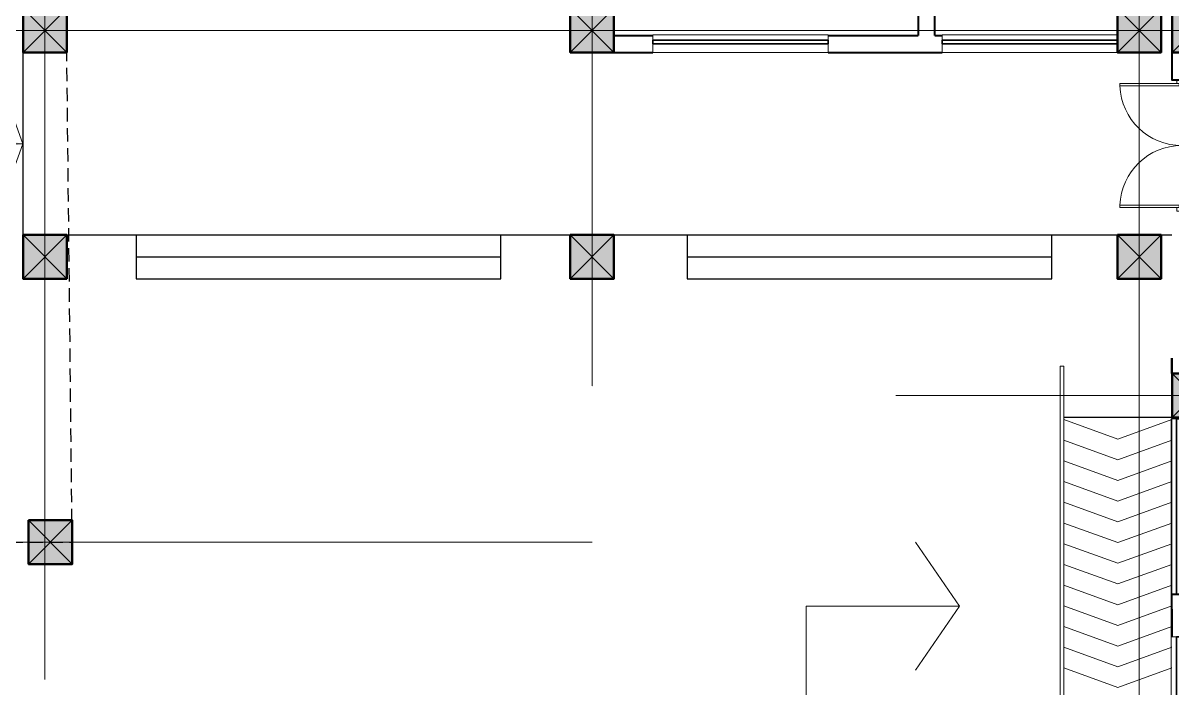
# Model space of a CAD drawing. Header units: millimetres. Extents: x 2390631 to 3337895, y 3598750 to 3969149.
# Drawn here: x 2444590 to 2460340, y 3888119 to 3897229 of the extents above; entities that cross this region are included whole.
import ezdxf

# ---------------------------------------------------------------- set-up
doc = ezdxf.new("R2010")
doc.units = ezdxf.units.MM
doc.header["$MEASUREMENT"] = 0
doc.linetypes.add('CENTER', pattern=[2, 1.25, -0.25, 0.25, -0.25])
doc.linetypes.add('DASHED', pattern=[0.75, 0.5, -0.25])
for name, color, linetype, lineweight in [('0newfurnture', 30, 'Continuous', 15), ('centreline', 52, 'CENTER', 5), ('Column-0.5', 14, 'Continuous', 50), ('Dimension- 0.15', 114, 'Continuous', 15), ('door', 41, 'Continuous', 5), ('Door Opening-0.09', 253, 'Continuous', 9), ('Hatch', 9, 'Continuous', 9), ('hatch-1', 53, 'Continuous', 15), ('Railing', 73, 'Continuous', 20), ('Sill Level', 140, 'Continuous', 20), ('stairs', 6, 'Continuous', 25), ('WALL 0.2', 7, 'Continuous', 20), ('wall 0.4', 7, 'Continuous', 40), ('Wall-0.5', 7, 'Continuous', 50), ('WINDOW', 152, 'Continuous', 30), ('Windows Plan', 152, 'Continuous', 35)]:
    doc.layers.add(name, color=color, linetype=linetype, lineweight=lineweight)
doc.styles.get("Standard").update_dxf_attribs({"font": 'arial.ttf'})
doc.dimstyles.get("Standard").update_dxf_attribs({"dimtxt": 500, "dimasz": 100, "dimexe": 100, "dimexo": 200, "dimgap": 0.09, "dimtad": 0, "dimtoh": 1, "dimdec": 0, "dimzin": 0, "dimdsep": 46, "dimtxsty": 'Standard', "dimblk": 'DOT', "dimcen": 0, "dimclrd": 256, "dimclre": 256, "dimclrt": 256, "dimadec": 0, "dimazin": 0, "dimtfac": 1, "dimtdec": 0, "dimtofl": 0, "dimtmove": 0, "dimatfit": 3, "dimfxl": 1, "dimtolj": 1, "dimtzin": 0, "dimlwd": -1, "dimlwe": -1, "dimarcsym": 1})

# ---------------------------------------------------------------- blocks, each defined once
blk = doc.blocks.new('MAIN DOOR')
at = {"layer": 'door', "ltscale": 1000}
for points in [[(2346.08, 190.6), (2346.08, 188.53)], [(2348.88, 188.12), (2347.4, 188.12), (2347.4, 188.53), (2346.08, 188.53), (2346.08, 190.6), (2350.2, 190.6)], [(2347.4, 188.12), (2348.88, 188.12), (2348.88, 188.53), (2350.2, 188.53), (2350.2, 190.6), (2346.08, 190.6)], [(2350.2, 190.6), (2350.2, 188.53)], [(2313.41, 120.66), (2347.33, 120.66), (2347.33, 121.91), (2313.41, 121.91), (2313.41, 120.66)], [(2348.82, 121.07), (2347.33, 121.07), (2347.33, 120.66), (2346.01, 120.66), (2346.01, 118.6), (2350.14, 118.6)], [(2347.33, 121.07), (2348.82, 121.07), (2348.82, 120.66), (2350.14, 120.66), (2350.14, 118.6), (2346.01, 118.6)], [(2346.01, 118.6), (2346.01, 120.66)], [(2381.26, 120.66), (2348.82, 120.66), (2348.82, 121.91), (2381.26, 121.91), (2381.26, 120.66)], [(2350.14, 118.6), (2350.14, 120.66)]]:
    blk.add_lwpolyline(points, dxfattribs=at)
for points in [[(2313.47, 188.53), (2347.4, 188.53), (2347.4, 187.28), (2313.47, 187.28)], [(2381.32, 188.53), (2348.88, 188.53), (2348.88, 187.28), (2381.32, 187.28)]]:
    blk.add_lwpolyline(points, close=True, dxfattribs=at)
at = {"layer": 'Door Opening-0.09', "ltscale": 1000}
for centre, radius, start, end in [((2347.4, 188.53), 33.94, 182.11678, 357.88255), ((2347.33, 120.66), 33.95, 2.11669, 177.88264)]:
    blk.add_arc(centre, radius, start, end, dxfattribs=at)
at = {"layer": 'WINDOW', "ltscale": 5}
blk.add_line((2350.14, 190.6), (2350.14, 190.6), dxfattribs=at)
blk = doc.blocks.new('_Dot')
at = {"color": 0, "linetype": 'ByBlock', "lineweight": -2}
blk.add_line((-0.5, 0), (-1, 0), dxfattribs=at)
at = {"color": 0, "linetype": 'ByBlock', "lineweight": -3, "const_width": 0.5}
blk.add_lwpolyline([(-0.25, 0, 1), (0.25, 0, 1)], format="xyb", close=True, dxfattribs=at)
blk = doc.blocks.new('2ft column')
at = {"layer": 'Hatch', "ltscale": 5}
h = blk.add_hatch(color=256, dxfattribs=at)
h.dxf.hatch_style = 1
h.paths.add_polyline_path([(2207385, 4176559), (2207985, 4176559), (2207985, 4175959), (2207385, 4175959)])
at = {"layer": 'Column-0.5', "ltscale": 5}
blk.add_lwpolyline([(2207385, 4176559), (2207985, 4176559), (2207985, 4175959), (2207385, 4175959)], close=True, dxfattribs=at)
at = {"layer": 'Defpoints', "ltscale": 5}
for points in [[(2207985, 4176559), (2207385, 4175959)], [(2207985, 4175959), (2207385, 4176559)]]:
    blk.add_lwpolyline(points, dxfattribs=at)
blk = doc.blocks.new('main grid')
at = {"layer": 'centreline', "ltscale": 5}
for p, q in [((2526411, 4018930), (2526411, 3987284)), ((2533911, 4018930), (2533911, 3991299)), ((2541411, 4018930), (2541411, 3976624)), ((2559388, 3996172), (2515045, 3996172)), ((2559988, 3996172), (2515645, 3996172)), ((2559988, 3991172), (2538074, 3991172)), ((2533911, 3989164), (2515100, 3989164))]:
    blk.add_line(p, q, dxfattribs=at)
at = {"layer": 'Hatch'}
for p in [(318726, -180087), (326226, -180087), (333726, -180087), (318726, -183187), (326226, -183187), (333726, -183187), (334476, -185087), (318801, -187095)]:
    blk.add_blockref('2ft column', p, dxfattribs=at)
at = {"layer": 'Hatch', "xscale": -1}
blk.add_blockref('2ft column', (4749846, -180087), dxfattribs=at)
blk = doc.blocks.new('IP1')
at = {"layer": 'WALL 0.2', "ltscale": 5}
for points in [[(2535111, 3946693), (2535111, 3948793), (2539161, 3948793)], [(2539161, 3948793), (2540236, 3948793), (2540236, 3946693)], [(2539361, 3947293), (2540236, 3946693), (2541111, 3947293)]]:
    blk.add_lwpolyline(points, dxfattribs=at)
blk = doc.blocks.new('w1')
at = {"layer": 'Sill Level'}
blk.add_lwpolyline([(2460641, 3827503), (2460641, 3825103), (2460401, 3825103), (2460401, 3827503)], close=True, dxfattribs=at)
at = {"layer": 'Windows Plan'}
blk.add_lwpolyline([(2460521, 3825103), (2460521, 3827503), (2460473, 3827503), (2460473, 3825103)], close=True, dxfattribs=at)
blk = doc.blocks.new('TSK')
at = {"layer": 'Dimension- 0.15', "ltscale": 5}
blk.add_lwpolyline([(2428774, 3988106), (2428774, 3981360)], dxfattribs=at)
at = {"layer": 'hatch-1', "color": 4, "lineweight": 0, "ltscale": 5}
for points in [[(2427524, 3988644), (2428774, 3989097), (2430024, 3988644)], [(2427524, 3988360), (2428774, 3988814), (2430024, 3988360)], [(2427524, 3988077), (2428774, 3988530), (2430024, 3988077)], [(2427524, 3987793), (2428774, 3988247), (2430024, 3987793)], [(2427524, 3987510), (2428774, 3987963), (2430024, 3987510)], [(2427524, 3987226), (2428774, 3987680), (2430024, 3987226)], [(2427524, 3986943), (2428774, 3987396), (2430024, 3986943)], [(2427524, 3986659), (2428774, 3987113), (2430024, 3986659)], [(2427524, 3986376), (2428774, 3986829), (2430024, 3986376)], [(2427524, 3986092), (2428774, 3986546), (2430024, 3986092)], [(2427524, 3985809), (2428774, 3986262), (2430024, 3985809)], [(2427524, 3985525), (2428774, 3985979), (2430024, 3985525)], [(2427524, 3985242), (2428774, 3985695), (2430024, 3985242)], [(2427524, 3984959), (2428774, 3985412), (2430024, 3984959)], [(2427524, 3984675), (2428774, 3985128), (2430024, 3984675)], [(2427524, 3984392), (2428774, 3984845), (2430024, 3984392)], [(2427524, 3984108), (2428774, 3984561), (2430024, 3984108)], [(2427524, 3983825), (2428774, 3984278), (2430024, 3983825)], [(2427524, 3983541), (2428774, 3983994), (2430024, 3983541)], [(2427524, 3983258), (2428774, 3983711), (2430024, 3983258)], [(2427524, 3982974), (2428774, 3983427), (2430024, 3982974)], [(2427524, 3982691), (2428774, 3983144), (2430024, 3982691)], [(2427524, 3982407), (2428774, 3982860), (2430024, 3982407)], [(2427524, 3982124), (2428774, 3982577), (2430024, 3982124)], [(2427524, 3981840), (2428774, 3982293), (2430024, 3981840)], [(2427636, 3981597), (2428774, 3982010), (2429912, 3981597)]]:
    blk.add_lwpolyline(points, dxfattribs=at)
at = {"layer": 'Dimension- 0.15', "ltscale": 5}
blk.add_leader([(2428774, 3989097), (2428774, 3981360)], dimstyle='Standard', override={"dimasz": 650, "dimgap": 0.09, "dimtad": 0, "dimfxl": 500, "dimfxlon": 1}, dxfattribs=at)

msp = doc.modelspace()

# ---------------------------------------------------------------- linework, layer by layer
at = {"layer": 'centreline', "ltscale": 5}
for p, q in [((2452390, 3919883), (2452390, 3892253)), ((2484358, 3897125), (2441839, 3897125))]:
    msp.add_line(p, q, dxfattribs=at)
at = {"layer": 'hatch-1', "color": 4, "lineweight": 0, "ltscale": 5}
for points in [[(2460340, 3891797), (2459599, 3891528), (2458858, 3891797)], [(2460340, 3891513), (2459599, 3891245), (2458858, 3891513)], [(2460340, 3891230), (2459599, 3890961), (2458858, 3891230)], [(2460340, 3890946), (2459599, 3890678), (2458858, 3890946)], [(2460340, 3890663), (2459599, 3890394), (2458858, 3890663)], [(2460340, 3890379), (2459599, 3890111), (2458858, 3890379)], [(2460340, 3890096), (2459599, 3889827), (2458858, 3890096)], [(2460340, 3889812), (2459599, 3889544), (2458858, 3889812)], [(2460340, 3889529), (2459599, 3889260), (2458858, 3889529)], [(2460340, 3889245), (2459599, 3888977), (2458858, 3889245)], [(2460340, 3888962), (2459599, 3888693), (2458858, 3888962)], [(2460340, 3888678), (2459599, 3888410), (2458858, 3888678)], [(2460340, 3888395), (2459599, 3888126), (2458858, 3888395)]]:
    msp.add_lwpolyline(points, dxfattribs=at)
at = {"layer": 'Railing', "ltscale": 5}
msp.add_lwpolyline([(2458807, 3892526), (2458858, 3892526), (2458858, 3885453), (2459420, 3885453), (2459420, 3885402), (2458807, 3885402)], close=True, dxfattribs=at)
at = {"layer": 'stairs', "linetype": 'DASHED', "ltscale": 366}
msp.add_lwpolyline([(2431779, 3896825), (2431779, 3890117), (2445265, 3890117), (2445190, 3896940)], dxfattribs=at)
at = {"layer": 'stairs', "ltscale": 5}
for points in [[(2444590, 3896825), (2444590, 3894325), (2460340, 3894325)], [(2446140, 3894325), (2446140, 3893725), (2451140, 3893725), (2451140, 3894325)], [(2453693, 3894325), (2453693, 3893725), (2458693, 3893725), (2458693, 3894325)], [(2446140, 3894025), (2451140, 3894025)], [(2453693, 3894025), (2458693, 3894025)], [(2460340, 3891825), (2458858, 3891825)]]:
    msp.add_lwpolyline(points, dxfattribs=at)
at = {"layer": 'WALL 0.2', "ltscale": 5}
msp.add_lwpolyline([(2460340, 3891825), (2460340, 3889200)], dxfattribs=at)
at = {"layer": 'wall 0.4', "ltscale": 5}
for points in [[(2457090, 3897055), (2457090, 3899325), (2456860, 3899325), (2456860, 3897055)], [(2452690, 3897055), (2453225, 3897055)], [(2455625, 3897055), (2456860, 3897055)], [(2457090, 3897055), (2457190, 3897055)], [(2452690, 3896825), (2453225, 3896825)], [(2455625, 3896825), (2457190, 3896825)], [(2460340, 3896825), (2460340, 3896450), (2460570, 3896450), (2460570, 3896825)], [(2460340, 3889200), (2460340, 3889200), (2460340, 3889404), (2460570, 3889404), (2460570, 3889200)]]:
    msp.add_lwpolyline(points, dxfattribs=at)
at = {"layer": 'Wall-0.5', "ltscale": 5}
for points in [[(2460340, 3892638), (2460340, 3892425)], [(2460340, 3889200), (2460340, 3888818)]]:
    msp.add_lwpolyline(points, dxfattribs=at)

# ---------------------------------------------------------------- block references
at = {"layer": '0newfurnture', "ltscale": 5}
msp.add_blockref('main grid', (-81520, -99047), dxfattribs=at)
at = {"layer": 'Door Opening-0.09', "xscale": 24.99999476371197, "yscale": 24.99999476371197, "zscale": 24.99999476371197, "rotation": 180.049735942377}
msp.add_blockref('MAIN DOOR', (2519155, 3899466), dxfattribs=at)
at = {"layer": 'wall 0.4'}
for name, p, rotation in [('w1', (-1371878, 6357466), 270), ('TSK', (-1544507, 6324349), 270), ('IP1', (6404119, 1349004), 90)]:
    msp.add_blockref(name, p, dxfattribs=dict(at, rotation=rotation))
at = {"layer": 'wall 0.4', "xscale": -1, "rotation": 90}
msp.add_blockref('w1', (6284693, 6357466), dxfattribs=at)
at = {"layer": 'wall 0.4'}
for p in [(-71, 64301), (-71, 61315)]:
    msp.add_blockref('w1', p, dxfattribs=at)

doc.saveas('drawing.dxf')
